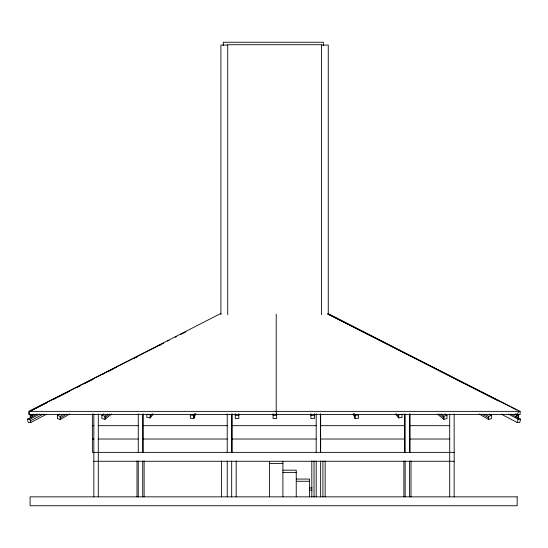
<?xml version="1.0" encoding="UTF-8"?>
<svg xmlns="http://www.w3.org/2000/svg" width="548" height="548" viewBox="0 0 548 548"><rect width="100%" height="100%" fill="white"/><g stroke="black" fill="none" stroke-linecap="round" stroke-linejoin="round"><path stroke-width="0.82" d="M517.209 422.522L518.086 419.186L520.6 419.186L519.723 422.522L517.209 422.522L501.31 414.158M193.828 415.343L190.327 415.048L190.327 418.213L193.828 418.514L193.828 415.343L194.478 413.774M193.828 416.932L195.143 413.767M193.828 418.514L195.787 413.809M515.826 417.261L516.798 415.363M517.168 414.541L518.778 411.37M517.49 417.898L518.778 415.363L515.647 413.761M517.942 417.939L518.744 416.357L514.483 414.185M150.152 416.37L152.358 413.767M150.152 417.953L150.152 414.781L146.83 414.206L146.83 417.377L150.152 417.953L153.454 414.048M111.641 414.035L104.963 419.336L101.873 418.535L101.873 415.363L103.88 413.774M104.963 419.336L104.963 416.165L107.634 414.041M104.963 417.747L109.627 414.041M69.76 413.959L60.198 419.528L57.396 418.535L57.396 415.363L59.602 414.076M57.396 415.363L60.198 416.357L63.876 414.213M60.198 417.939L66.822 414.089M46.69 414.158L30.791 422.522L28.277 422.522L27.4 419.186L37.237 414.014M27.4 419.186L29.914 419.186L39.757 414.014M30.352 420.857L43.224 414.089M29.51 414.541L29.51 411.37L221.056 313.34M30.085 411.37L46.813 402.842M52.903 399.745L56.704 397.807M58.225 397.033L69.63 391.217M76.473 387.731L80.275 385.799M84.077 383.86L93.201 379.209M102.325 374.558L103.846 373.784M107.648 371.845L113.731 368.749M115.251 367.975L116.772 367.201M133.507 358.673L137.308 356.734M159.358 345.5L160.879 344.726M32.366 414.199L30.085 415.363L31.058 417.261M34.346 414.199L30.119 416.357L30.928 417.939M163.742 343.062L28.743 411.37L28.743 414.541L520.127 414.541L520.127 411.37L327.923 314.114M167.558 341.13L169.085 340.356M175.182 337.273L176.709 336.499M180.525 334.568L185.861 331.869M484.994 414.213L488.665 416.357L491.474 415.363L491.474 418.535L488.665 419.528L479.11 413.959M441.229 414.041L443.901 416.165L446.99 415.363L446.99 418.535L443.901 419.336L437.229 414.035M398.718 417.953L402.04 417.377L402.04 414.206L398.718 414.781L398.718 417.953L395.409 414.048M354.392 413.774L355.042 415.343L358.536 415.048L358.536 418.213L355.042 418.514L353.083 413.809M227.728 45.066L220.913 45.066L220.913 314.689M321.443 45.066L328.259 45.066L328.259 314.689M29.51 411.37L520.127 411.37M235.277 415.363L238.839 415.363M273.089 415.363L276.651 415.363M310.901 415.363L314.456 415.363M92.379 425.68L93.845 425.68M98.298 425.68L138.26 425.68M143.186 425.68L227.228 425.68M232.153 425.68L316.189 425.68M320.464 425.68L404.506 425.68M410.068 425.68L449.703 425.68M92.379 439.023L93.845 439.023M98.298 439.023L138.26 439.023M143.186 439.023L227.228 439.023M232.153 439.023L316.189 439.023M320.464 439.023L404.506 439.023M410.068 439.023L449.703 439.023M454.155 452.367L92.379 452.367L92.379 413.898M93.845 461.265L454.155 461.265M269.554 463.492L282.898 463.492M282.898 470.163L296.242 470.163L296.242 496.851M282.898 472.39L296.242 472.39M296.242 479.062L309.586 479.062L309.586 496.851M296.242 481.281L309.586 481.281M309.586 487.953L312.086 487.953M309.586 490.179L312.086 490.179M101.873 415.363L104.963 416.165M327.916 314.12L498.248 400.903M327.814 313.34L485.918 394.252M487.439 395.033L509.482 406.308M510.996 407.089L517.079 410.199M510.763 414.014L520.6 419.186M508.243 414.014L518.086 419.186M489.268 414.076L491.474 415.363M482.048 414.089L488.665 417.939M444.99 413.774L446.99 415.363M439.236 414.041L443.901 417.747M396.512 413.767L398.718 416.37M32.072 415.363L32.716 416.631M353.727 413.767L355.042 416.932M29.914 419.186L30.791 422.522M488.665 416.357L488.665 419.528M454.155 414.007L454.155 496.851M449.703 414L449.703 496.851M443.901 416.165L443.901 419.336M411.007 460.923L411.007 496.851M410.068 414L410.068 452.367M409.603 414.007L409.603 452.443M409.603 460.984L409.603 496.851M409.541 414L409.541 452.367M405.157 414.007L405.157 452.443M405.157 460.984L405.157 496.851M404.506 413.898L404.506 452.367M403.89 460.923L403.89 496.851M355.042 415.343L355.042 418.514M325.156 460.923L325.156 496.851M323.368 45.484L323.368 42.251L223.283 42.251L223.283 45.484M322.93 460.923L322.93 496.851M321.443 314.696L321.443 44.724L227.728 44.724L227.728 314.696M320.635 414.007L320.635 452.443M320.635 460.984L320.635 496.851M320.464 413.898L320.464 452.367M316.189 413.898L316.189 452.443M316.189 460.984L316.189 496.851M314.456 413.658L314.456 418.535L310.901 418.535L310.901 413.658M314.031 460.923L314.031 496.851M311.812 460.923L311.812 496.851M282.898 461.265L282.898 496.851M276.651 413.658L276.651 418.535L273.089 418.535L273.089 413.658M276.213 314.196L276.213 414.541M269.554 461.265L269.554 496.851M238.839 413.658L238.839 418.535L235.277 418.535L235.277 413.658M236.188 460.923L236.188 496.851M232.153 413.898L232.153 452.367M231.674 414.007L231.674 452.443M231.674 460.984L231.674 496.851M227.228 413.898L227.228 452.443M227.228 460.984L227.228 496.851M221.508 460.923L221.508 496.851M144.11 460.923L144.11 496.851M143.186 413.898L143.186 452.367M142.706 414.007L142.706 452.443M142.706 460.984L142.706 496.851M138.26 413.898L138.26 452.443M138.26 460.984L138.26 496.851M136.993 460.923L136.993 496.851M98.298 413.898L98.298 496.851M93.845 413.898L93.845 496.851M60.198 416.357L60.198 419.528M517.168 496.851L30.085 496.851L30.085 505.749L517.168 505.749L517.168 496.851"/></g></svg>
